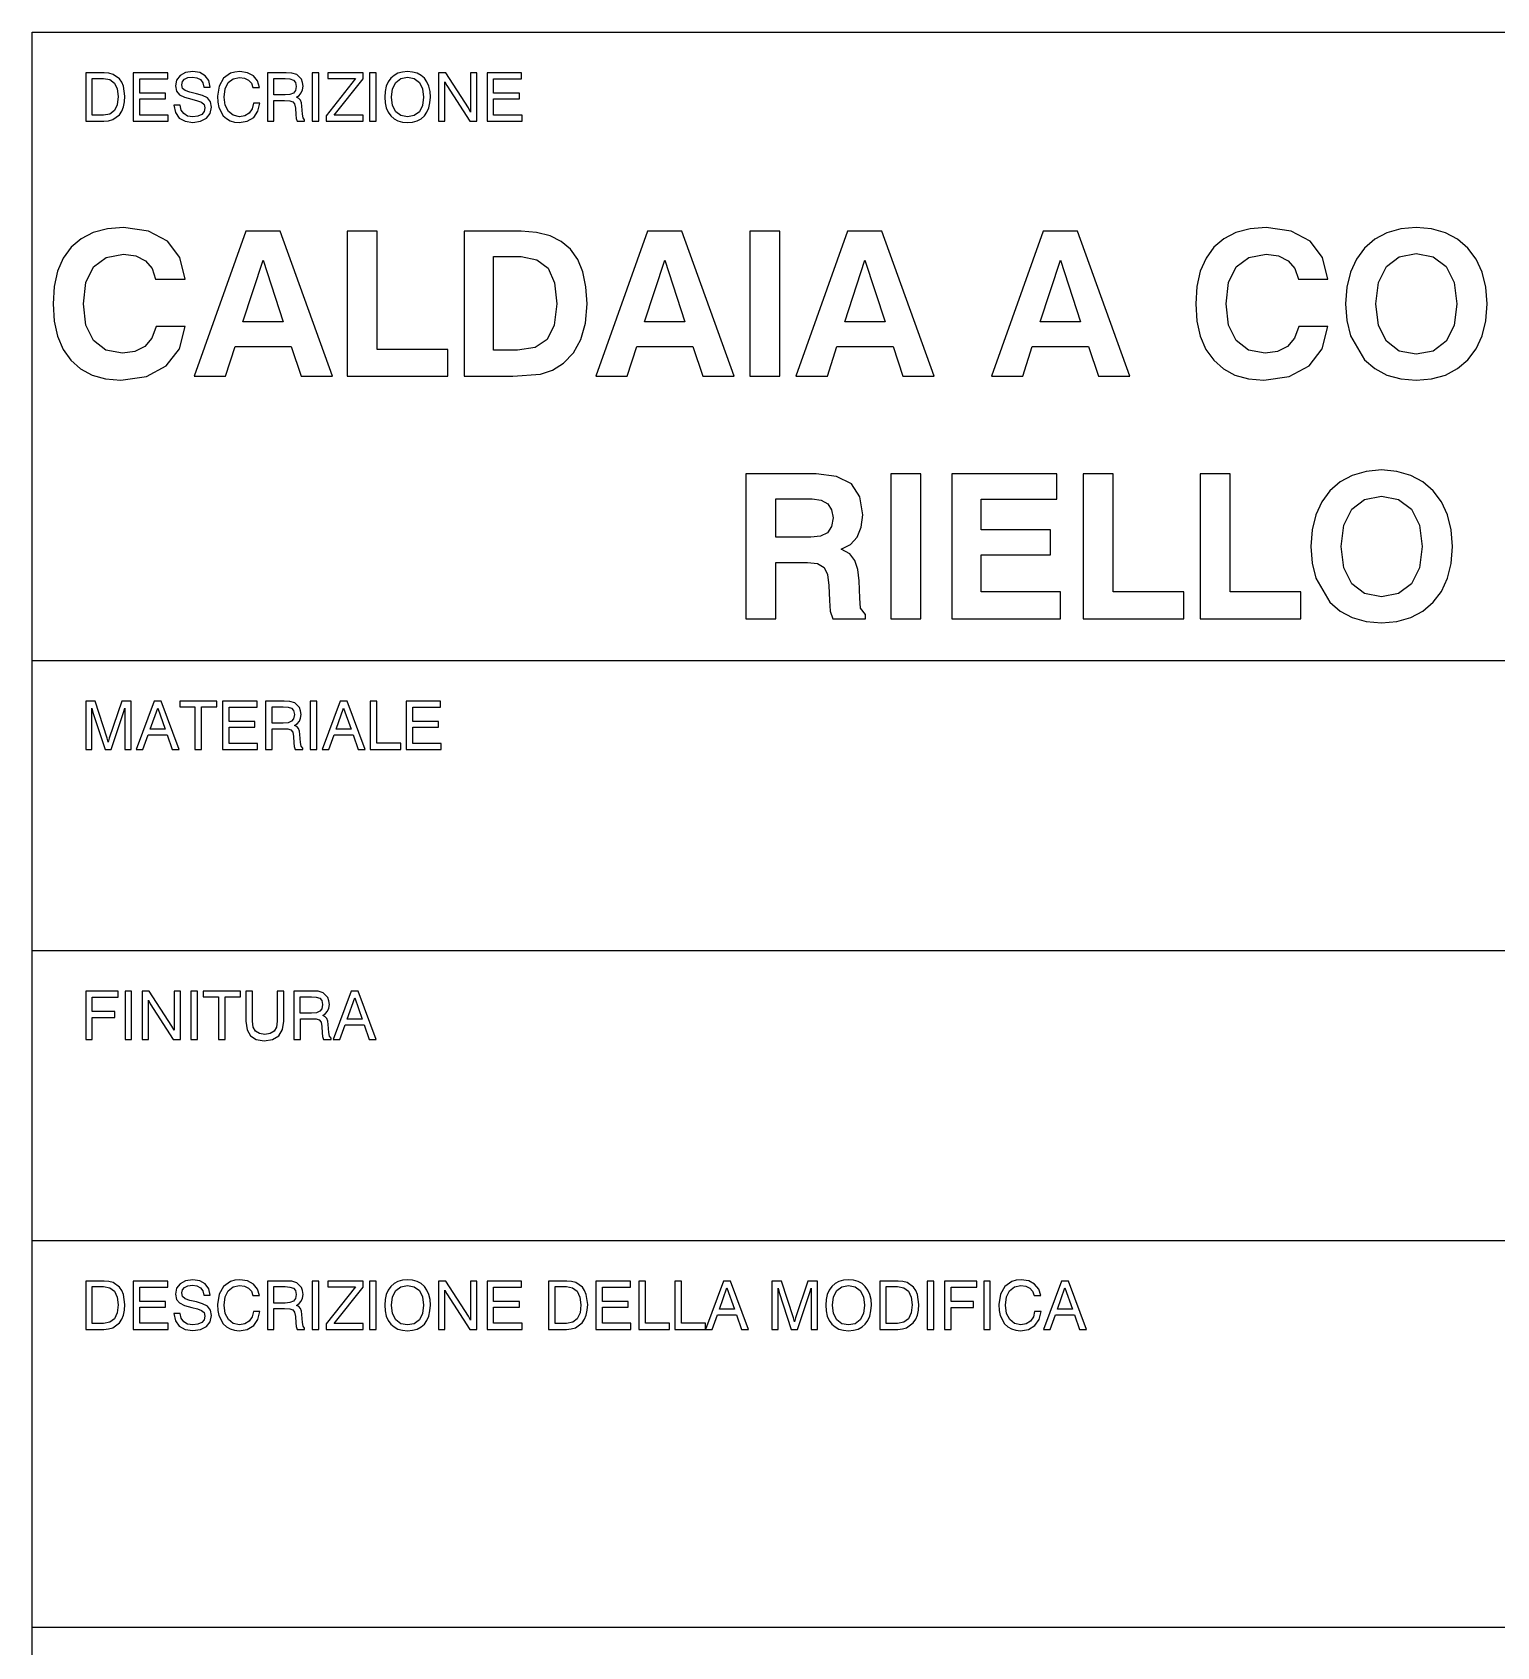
# Model space of a CAD drawing. Extents: x 0 to 420, y 0 to 297.
# Drawn here: x 215 to 245.32, y 33.59 to 67 of the extents above; entities that cross this region are included whole.
import ezdxf

# ---------------------------------------------------------------- set-up
doc = ezdxf.new("R2010")
doc.units = 0
doc.layers.get('0').update_dxf_attribs({"linetype": 'CONTINUOUS'})

msp = doc.modelspace()

# ---------------------------------------------------------------- linework, layer by layer
at = {"color": 7}
for p, q in [((215, 5), (215, 67)), ((215, 67), (415, 67)), ((215, 54), (415, 54)), ((215, 48), (415, 48)), ((215, 42), (415, 42)), ((215, 34), (415, 34))]:
    msp.add_line(p, q, dxfattribs=at)
for points in [[(216.107086, 65.160637), (216.48262, 65.160637), (216.578583, 65.168983), (216.66481, 65.194016), (216.802505, 65.294159), (216.85257, 65.367867), (216.888733, 65.45549), (216.91098, 65.558411), (216.919327, 65.67524), (216.890121, 65.882469), (216.855362, 65.965919), (216.80806, 66.035461), (216.673157, 66.128647), (216.586929, 66.15229), (216.488174, 66.160637), (216.107086, 66.160637)], [(217.090408, 65.160637), (217.815018, 65.160637), (217.815018, 65.285812), (217.225311, 65.285812), (217.225311, 65.621002), (217.759384, 65.621002), (217.759384, 65.737831), (217.225311, 65.737831), (217.225311, 66.036858), (217.803894, 66.036858), (217.803894, 66.160637), (217.090408, 66.160637)], [(217.933243, 65.490265), (217.963837, 65.337273), (218.041718, 65.226006), (218.16272, 65.157852), (218.325455, 65.134209), (218.485397, 65.157852), (218.6064, 65.220444), (218.682892, 65.319191), (218.70932, 65.449928), (218.687073, 65.558411), (218.627258, 65.640472), (218.527115, 65.691933), (218.397781, 65.728088), (218.261475, 65.760078), (218.166901, 65.792068), (218.111267, 65.837967), (218.094574, 65.914459), (218.10849, 65.978439), (218.152985, 66.0299), (218.221146, 66.06189), (218.314331, 66.074409), (218.408905, 66.060501), (218.481232, 66.020164), (218.528519, 65.954796), (218.550766, 65.867172), (218.680115, 65.867172), (218.653687, 66.000694), (218.582748, 66.10083), (218.471481, 66.16481), (218.322678, 66.187065), (218.173859, 66.16481), (218.061203, 66.103615), (217.988876, 66.010429), (217.965225, 65.890816), (217.986099, 65.780945), (218.048676, 65.705841), (218.154388, 65.654381), (218.300415, 65.614044), (218.41864, 65.583443), (218.504868, 65.552849), (218.556335, 65.50695), (218.574402, 65.434631), (218.556335, 65.359528), (218.507645, 65.301109), (218.429764, 65.264946), (218.324066, 65.252434), (218.216965, 65.267731), (218.136307, 65.316406), (218.08345, 65.390121), (218.06398, 65.490265)], [(219.577194, 65.531982), (219.552155, 65.41655), (219.492355, 65.328926), (219.403336, 65.273293), (219.292068, 65.253822), (219.161331, 65.281639), (219.061203, 65.362305), (218.995834, 65.490265), (218.973572, 65.658554), (218.994431, 65.831009), (219.057022, 65.958969), (219.157166, 66.038246), (219.293457, 66.066063), (219.396378, 66.052155), (219.478439, 66.011818), (219.535461, 65.947838), (219.568848, 65.860222), (219.702362, 65.860222), (219.662033, 65.995132), (219.577194, 66.098053), (219.454803, 66.163422), (219.299026, 66.187065), (219.196106, 66.17733), (219.105698, 66.150902), (218.959671, 66.047981), (218.866486, 65.886642), (218.834488, 65.67524), (218.841446, 65.552849), (218.865097, 65.444366), (218.95549, 65.274681), (219.01947, 65.213486), (219.097351, 65.168983), (219.184982, 65.142555), (219.285126, 65.13282), (219.452011, 65.160637), (219.584152, 65.239914), (219.671768, 65.366478), (219.70932, 65.531982)], [(219.869263, 66.160637), (219.869263, 65.160637), (220.004166, 65.160637), (220.004166, 65.589012), (220.223923, 65.589012), (220.32962, 65.584839), (220.394989, 65.563972), (220.431152, 65.516685), (220.446457, 65.429062), (220.454803, 65.298325), (220.461746, 65.219055), (220.481232, 65.160637), (220.638382, 65.160637), (220.638382, 65.188454), (220.605011, 65.22879), (220.592484, 65.305283), (220.58136, 65.469398), (220.571625, 65.53894), (220.553543, 65.593185), (220.520172, 65.630737), (220.467316, 65.655769), (220.525726, 65.693321), (220.568848, 65.744781), (220.595276, 65.807365), (220.605011, 65.883865), (220.595276, 65.961746), (220.571625, 66.0299), (220.475662, 66.12587), (220.37413, 66.155075), (220.257309, 66.160637)], [(220.795547, 65.160637), (220.931854, 65.160637), (220.931854, 66.160637), (220.795547, 66.160637)], [(221.082062, 65.160637), (221.851181, 65.160637), (221.851181, 65.283028), (221.25174, 65.283028), (221.851181, 66.035461), (221.851181, 66.160637), (221.122391, 66.160637), (221.122391, 66.042419), (221.694016, 66.042419), (221.082062, 65.273293)], [(221.984695, 65.160637), (222.121002, 65.160637), (222.121002, 66.160637), (221.984695, 66.160637)], [(222.296249, 65.659943), (222.303192, 65.540329), (222.328232, 65.43602), (222.368561, 65.345619), (222.422806, 65.270515), (222.490967, 65.210709), (222.571625, 65.167587), (222.66481, 65.142555), (222.770508, 65.13282), (222.874832, 65.142555), (222.968018, 65.167587), (223.048676, 65.210709), (223.116837, 65.270515), (223.171066, 65.345619), (223.210022, 65.43602), (223.233658, 65.540329), (223.243393, 65.659943), (223.235046, 65.77816), (223.210022, 65.882469), (223.169678, 65.972878), (223.116837, 66.047981), (223.048676, 66.107788), (222.968018, 66.150902), (222.874832, 66.17733), (222.770508, 66.187065), (222.66481, 66.17733), (222.571625, 66.150902), (222.490967, 66.107788), (222.422806, 66.047981), (222.368561, 65.972878), (222.328232, 65.882469), (222.303192, 65.77816)], [(223.413071, 65.160637), (223.542419, 65.160637), (223.542419, 65.971489), (223.579971, 65.897774), (224.057022, 65.160637), (224.204453, 65.160637), (224.204453, 66.160637), (224.075104, 66.160637), (224.075104, 65.349785), (224.029205, 65.434631), (223.56189, 66.160637), (223.413071, 66.160637)], [(224.417252, 65.160637), (225.141861, 65.160637), (225.141861, 65.285812), (224.552155, 65.285812), (224.552155, 65.621002), (225.086227, 65.621002), (225.086227, 65.737831), (224.552155, 65.737831), (224.552155, 66.036858), (225.130737, 66.036858), (225.130737, 66.160637), (224.417252, 66.160637)], [(216.477051, 66.045197), (216.6064, 66.020164), (216.700974, 65.947838), (216.759384, 65.82962), (216.780243, 65.668289), (216.760773, 65.5), (216.702362, 65.378998), (216.607788, 65.306671), (216.477051, 65.283028), (216.243393, 65.283028), (216.243393, 66.045197)], [(220.002777, 66.043808), (220.235046, 66.043808), (220.333801, 66.036858), (220.406113, 66.011818), (220.449234, 65.963142), (220.464539, 65.881081), (220.449234, 65.796242), (220.407516, 65.741997), (220.33519, 65.712791), (220.235046, 65.704445), (220.002777, 65.704445)], [(222.436722, 65.659943), (222.458969, 65.832405), (222.525726, 65.961746), (222.631439, 66.041023), (222.770508, 66.06884), (222.908203, 66.041023), (223.013916, 65.961746), (223.079285, 65.832405), (223.102921, 65.659943), (223.079285, 65.486092), (223.013916, 65.356743), (222.908203, 65.277466), (222.770508, 65.251038), (222.631439, 65.277466), (222.525726, 65.356743), (222.458969, 65.486092)], [(218.167191, 60.913464), (217.56218, 60.913464), (217.474548, 60.671463), (217.328522, 60.500389), (217.124069, 60.391907), (216.869553, 60.358528), (216.523239, 60.425285), (216.268707, 60.621391), (216.110153, 60.942673), (216.060089, 61.380779), (216.110153, 61.823059), (216.268707, 62.144341), (216.527405, 62.340446), (216.890411, 62.411377), (217.144928, 62.373825), (217.345215, 62.273685), (217.478729, 62.110962), (217.553833, 61.88982), (218.16301, 61.88982), (218.05452, 62.340446), (217.800003, 62.678413), (217.407791, 62.887039), (216.890411, 62.962143), (216.55661, 62.932934), (216.260361, 62.85783), (216.010025, 62.728485), (215.805573, 62.553242), (215.642838, 62.327927), (215.521835, 62.056717), (215.450912, 61.739613), (215.430054, 61.380779), (215.450912, 61.02195), (215.521835, 60.709015), (215.638672, 60.437805), (215.801392, 60.21249), (216.001678, 60.033073), (216.239502, 59.903728), (216.519058, 59.828625), (216.836166, 59.799416), (217.361893, 59.878693), (217.774979, 60.099834), (218.046188, 60.450321)], [(219.418915, 62.882866), (218.350769, 59.882866), (219.001678, 59.882866), (219.197784, 60.500389), (220.361893, 60.500389), (220.566345, 59.882866), (221.213074, 59.882866), (220.132416, 62.882866)], [(221.521835, 59.882866), (223.603897, 59.882866), (223.603897, 60.437805), (222.139374, 60.437805), (222.139374, 62.882866), (221.521835, 62.882866)], [(223.941864, 59.882866), (224.951599, 59.882866), (225.523239, 59.928764), (225.769409, 60.008041), (225.998901, 60.149902), (226.203339, 60.366871), (226.357727, 60.646427), (226.45369, 60.984394), (226.487076, 61.380779), (226.462036, 61.735439), (226.399445, 62.040028), (226.295135, 62.298721), (226.144928, 62.511517), (225.953003, 62.674244), (225.719345, 62.7869), (225.439789, 62.85783), (225.1185, 62.882866), (223.941864, 62.882866)], [(227.734634, 62.882866), (226.666489, 59.882866), (227.317398, 59.882866), (227.513504, 60.500389), (228.677612, 60.500389), (228.882065, 59.882866), (229.528793, 59.882866), (228.448135, 62.882866)], [(229.858414, 59.882866), (230.475952, 59.882866), (230.475952, 62.882866), (229.858414, 62.882866)], [(231.877899, 62.882866), (230.809738, 59.882866), (231.460648, 59.882866), (231.656754, 60.500389), (232.820862, 60.500389), (233.025314, 59.882866), (233.672058, 59.882866), (232.591385, 62.882866)], [(235.925171, 62.882866), (234.857025, 59.882866), (235.507935, 59.882866), (235.704041, 60.500389), (236.868164, 60.500389), (237.072601, 59.882866), (237.71933, 59.882866), (236.638672, 62.882866)], [(241.825043, 60.913464), (241.220032, 60.913464), (241.132416, 60.671463), (240.986374, 60.500389), (240.781921, 60.391907), (240.527405, 60.358528), (240.181091, 60.425285), (239.926575, 60.621391), (239.768021, 60.942673), (239.717941, 61.380779), (239.768021, 61.823059), (239.926575, 62.144341), (240.185257, 62.340446), (240.548264, 62.411377), (240.80278, 62.373825), (241.003067, 62.273685), (241.136581, 62.110962), (241.211685, 61.88982), (241.820862, 61.88982), (241.712387, 62.340446), (241.457855, 62.678413), (241.065643, 62.887039), (240.548264, 62.962143), (240.214462, 62.932934), (239.918228, 62.85783), (239.667877, 62.728485), (239.463425, 62.553242), (239.300705, 62.327927), (239.179703, 62.056717), (239.108765, 61.739613), (239.087906, 61.380779), (239.108765, 61.02195), (239.179703, 60.709015), (239.296524, 60.437805), (239.459259, 60.21249), (239.659531, 60.033073), (239.897369, 59.903728), (240.17691, 59.828625), (240.494019, 59.799416), (241.01976, 59.878693), (241.432831, 60.099834), (241.704041, 60.450321)], [(242.188049, 61.380779), (242.213074, 61.034466), (242.288177, 60.721531), (242.580261, 60.225006), (242.793045, 60.04142), (243.043396, 59.907902), (243.331299, 59.828625), (243.652573, 59.799416), (243.969681, 59.828625), (244.257584, 59.907902), (244.507935, 60.04142), (244.720734, 60.225006), (244.8918, 60.450321), (245.016968, 60.721531), (245.092072, 61.030293), (245.121277, 61.380779), (245.092072, 61.722923), (245.016968, 62.035854), (244.8918, 62.302895), (244.720734, 62.532379), (244.507935, 62.715969), (244.257584, 62.849487), (243.969681, 62.932934), (243.652573, 62.962143), (243.331299, 62.932934), (243.043396, 62.849487), (242.793045, 62.715969), (242.580261, 62.532379), (242.413361, 62.302895), (242.288177, 62.035854), (242.213074, 61.722923)], [(219.777756, 62.282032), (220.195007, 61.005257), (219.360504, 61.005257)], [(224.546875, 60.425285), (224.546875, 62.357136), (225.1185, 62.357136), (225.448135, 62.294548), (225.677612, 62.119305), (225.811127, 61.814716), (225.857025, 61.380779), (225.806961, 60.942673), (225.660919, 60.646427), (225.410583, 60.475357), (225.043396, 60.425285)], [(228.093475, 62.282032), (228.510712, 61.005257), (227.676224, 61.005257)], [(232.236725, 62.282032), (232.653976, 61.005257), (231.819473, 61.005257)], [(236.284012, 62.282032), (236.701263, 61.005257), (235.86676, 61.005257)], [(242.818085, 61.380779), (242.87233, 61.823059), (243.03923, 62.152683), (243.302094, 62.352962), (243.652573, 62.423897), (244.003067, 62.352962), (244.270096, 62.152683), (244.436996, 61.823059), (244.495422, 61.380779), (244.436996, 60.934326), (244.270096, 60.608875), (244.003067, 60.404423), (243.652573, 60.337666), (243.302094, 60.404423), (243.03923, 60.608875), (242.87233, 60.934326)], [(229.774979, 54.863396), (230.392502, 54.863396), (230.392502, 56.031685), (231.047577, 56.031685), (231.256195, 56.006649), (231.39389, 55.923203), (231.464813, 55.777164), (231.494019, 55.556023), (231.502365, 55.238918), (231.519058, 55.02195), (231.573303, 54.863396), (232.249237, 54.863396), (232.249237, 54.955189), (232.149109, 55.080364), (232.132416, 55.293159), (232.119904, 55.64782), (232.094864, 55.885651), (232.032272, 56.07341), (231.923798, 56.206928), (231.74855, 56.302895), (231.93631, 56.398861), (232.078171, 56.553242), (232.161621, 56.757694), (232.195007, 57.012215), (232.132416, 57.387733), (231.957169, 57.654774), (231.652588, 57.809155), (231.231155, 57.863396), (229.774979, 57.863396)], [(232.774979, 54.863396), (233.392502, 54.863396), (233.392502, 57.863396), (232.774979, 57.863396)], [(234.035049, 54.863396), (236.288177, 54.863396), (236.288177, 55.418335), (234.644241, 55.418335), (234.644241, 56.190239), (236.079559, 56.190239), (236.079559, 56.703453), (234.644241, 56.703453), (234.644241, 57.341839), (236.213074, 57.341839), (236.213074, 57.863396), (234.035049, 57.863396)], [(236.759674, 54.863396), (238.841736, 54.863396), (238.841736, 55.418335), (237.377197, 55.418335), (237.377197, 57.863396), (236.759674, 57.863396)], [(239.179703, 54.863396), (241.261749, 54.863396), (241.261749, 55.418335), (239.797226, 55.418335), (239.797226, 57.863396), (239.179703, 57.863396)], [(241.470383, 56.361309), (241.495422, 56.014996), (241.570526, 55.702061), (241.862595, 55.205536), (242.075394, 55.02195), (242.325745, 54.888432), (242.613632, 54.809155), (242.934921, 54.779945), (243.252029, 54.809155), (243.539917, 54.888432), (243.790268, 55.02195), (244.003067, 55.205536), (244.174133, 55.430851), (244.299316, 55.702061), (244.37442, 56.010822), (244.403625, 56.361309), (244.37442, 56.703453), (244.299316, 57.016384), (244.174133, 57.283424), (244.003067, 57.512909), (243.790268, 57.696499), (243.539917, 57.830017), (243.252029, 57.913464), (242.934921, 57.942673), (242.613632, 57.913464), (242.325745, 57.830017), (242.075394, 57.696499), (241.862595, 57.512909), (241.695694, 57.283424), (241.570526, 57.016384), (241.495422, 56.703453)], [(230.392502, 56.553242), (230.392502, 57.346008), (231.147705, 57.346008), (231.33548, 57.316803), (231.468994, 57.241699), (231.548264, 57.116524), (231.577484, 56.949627), (231.548264, 56.77021), (231.464813, 56.645039), (231.318787, 56.574104), (231.1185, 56.553242)], [(242.100418, 56.361309), (242.154663, 56.803589), (242.321564, 57.133213), (242.584427, 57.333492), (242.934921, 57.404427), (243.2854, 57.333492), (243.552444, 57.133213), (243.719345, 56.803589), (243.777756, 56.361309), (243.719345, 55.914856), (243.552444, 55.589405), (243.2854, 55.384953), (242.934921, 55.318195), (242.584427, 55.384953), (242.321564, 55.589405), (242.154663, 55.914856)], [(216.232269, 53.013214), (216.254517, 52.925591), (216.506256, 52.160641), (216.634216, 52.160641), (216.89151, 52.925591), (216.915161, 53.013214), (216.915161, 52.160641), (217.047287, 52.160641), (217.047287, 53.160641), (216.85257, 53.160641), (216.595276, 52.395691), (216.573013, 52.313629), (216.549377, 52.395691), (216.301804, 53.160641), (216.107086, 53.160641), (216.107086, 52.160641), (216.232269, 52.160641)], [(217.150208, 52.160641), (217.29068, 52.160641), (217.397781, 52.459667), (217.791382, 52.459667), (217.897079, 52.160641), (218.04451, 52.160641), (217.671768, 53.160641), (217.521561, 53.160641)], [(218.368561, 52.160641), (218.504868, 52.160641), (218.504868, 53.039639), (218.820587, 53.039639), (218.820587, 53.160641), (218.052856, 53.160641), (218.052856, 53.039639), (218.368561, 53.039639)], [(218.941589, 52.160641), (219.666199, 52.160641), (219.666199, 52.285816), (219.076492, 52.285816), (219.076492, 52.621002), (219.610565, 52.621002), (219.610565, 52.737831), (219.076492, 52.737831), (219.076492, 53.036858), (219.655075, 53.036858), (219.655075, 53.160641), (218.941589, 53.160641)], [(219.830322, 53.160641), (219.830322, 52.160641), (219.965225, 52.160641), (219.965225, 52.589012), (220.184982, 52.589012), (220.29068, 52.584843), (220.356049, 52.56398), (220.392212, 52.516689), (220.407516, 52.42907), (220.415863, 52.298332), (220.422806, 52.219055), (220.442276, 52.160641), (220.599442, 52.160641), (220.599442, 52.188457), (220.566071, 52.22879), (220.553543, 52.305286), (220.542419, 52.469402), (220.532684, 52.538944), (220.514603, 52.593185), (220.481216, 52.630737), (220.428375, 52.655773), (220.486786, 52.693325), (220.529907, 52.744785), (220.556335, 52.807373), (220.566071, 52.883869), (220.556335, 52.961754), (220.532684, 53.029903), (220.436722, 53.12587), (220.33519, 53.155079), (220.218353, 53.160641)], [(220.756607, 52.160641), (220.892914, 52.160641), (220.892914, 53.160641), (220.756607, 53.160641)], [(221, 52.160641), (221.140472, 52.160641), (221.247559, 52.459667), (221.641174, 52.459667), (221.746872, 52.160641), (221.894302, 52.160641), (221.521561, 53.160641), (221.371353, 53.160641)], [(221.997223, 52.160641), (222.632828, 52.160641), (222.632828, 52.287205), (222.134903, 52.287205), (222.134903, 53.160641), (221.997223, 53.160641)], [(222.741302, 52.160641), (223.465927, 52.160641), (223.465927, 52.285816), (222.876221, 52.285816), (222.876221, 52.621002), (223.410294, 52.621002), (223.410294, 52.737831), (222.876221, 52.737831), (222.876221, 53.036858), (223.454803, 53.036858), (223.454803, 53.160641), (222.741302, 53.160641)], [(217.439499, 52.576496), (217.596664, 53.017387), (217.751038, 52.576496)], [(219.963837, 53.043812), (220.196106, 53.043812), (220.294861, 53.036858), (220.367172, 53.011822), (220.410294, 52.963142), (220.425598, 52.881084), (220.410294, 52.796246), (220.368561, 52.742004), (220.296249, 52.712795), (220.196106, 52.704453), (219.963837, 52.704453)], [(221.289291, 52.576496), (221.446457, 53.017387), (221.60083, 52.576496)], [(216.107086, 46.160641), (216.243393, 46.160641), (216.243393, 46.612656), (216.710709, 46.612656), (216.710709, 46.73505), (216.243393, 46.73505), (216.243393, 47.035465), (216.778854, 47.035465), (216.778854, 47.160641), (216.107086, 47.160641)], [(216.920731, 46.160641), (217.057022, 46.160641), (217.057022, 47.160641), (216.920731, 47.160641)], [(217.273987, 46.160641), (217.403336, 46.160641), (217.403336, 46.971489), (217.440887, 46.897774), (217.917938, 46.160641), (218.065369, 46.160641), (218.065369, 47.160641), (217.93602, 47.160641), (217.93602, 46.349792), (217.890121, 46.434631), (217.422806, 47.160641), (217.273987, 47.160641)], [(218.280945, 46.160641), (218.417252, 46.160641), (218.417252, 47.160641), (218.280945, 47.160641)], [(218.85675, 46.160641), (218.993042, 46.160641), (218.993042, 47.039639), (219.308762, 47.039639), (219.308762, 47.160641), (218.541031, 47.160641), (218.541031, 47.039639), (218.85675, 47.039639)], [(219.424194, 46.540337), (219.446457, 46.36092), (219.51738, 46.234356), (219.634216, 46.159248), (219.799728, 46.132824), (219.97496, 46.159248), (220.102921, 46.235744), (220.180801, 46.362309), (220.20723, 46.540337), (220.20723, 47.160641), (220.070938, 47.160641), (220.070938, 46.538944), (220.054245, 46.416553), (220.006958, 46.331711), (219.927673, 46.280251), (219.815018, 46.263561), (219.700974, 46.280251), (219.621704, 46.330322), (219.574402, 46.416553), (219.560501, 46.538944), (219.560501, 47.160641), (219.424194, 47.160641)], [(220.415863, 47.160641), (220.415863, 46.160641), (220.550766, 46.160641), (220.550766, 46.589012), (220.770508, 46.589012), (220.876221, 46.584843), (220.941589, 46.56398), (220.977753, 46.516689), (220.993042, 46.42907), (221.001389, 46.298332), (221.008347, 46.219055), (221.027817, 46.160641), (221.184982, 46.160641), (221.184982, 46.188457), (221.151596, 46.22879), (221.139084, 46.305286), (221.12796, 46.469402), (221.118225, 46.538944), (221.100143, 46.593185), (221.066757, 46.630737), (221.013916, 46.655773), (221.072327, 46.693325), (221.115433, 46.744785), (221.141861, 46.807373), (221.151596, 46.883869), (221.141861, 46.961754), (221.118225, 47.029903), (221.022247, 47.12587), (220.920715, 47.155079), (220.803894, 47.160641)], [(221.228088, 46.160641), (221.368561, 46.160641), (221.475662, 46.459667), (221.869263, 46.459667), (221.97496, 46.160641), (222.122391, 46.160641), (221.749649, 47.160641), (221.599442, 47.160641)], [(220.549377, 47.043812), (220.781647, 47.043812), (220.880386, 47.036858), (220.952713, 47.011822), (220.995834, 46.963142), (221.011124, 46.881084), (220.995834, 46.796246), (220.954102, 46.742004), (220.881775, 46.712795), (220.781647, 46.704453), (220.549377, 46.704453)], [(221.51738, 46.576496), (221.674545, 47.017387), (221.828934, 46.576496)], [(216.107086, 40.160641), (216.48262, 40.160641), (216.578583, 40.168987), (216.66481, 40.194019), (216.802505, 40.294159), (216.85257, 40.367874), (216.888733, 40.455494), (216.91098, 40.558414), (216.919327, 40.675243), (216.890121, 40.882477), (216.855362, 40.965927), (216.80806, 41.035465), (216.673157, 41.128651), (216.586929, 41.152294), (216.488174, 41.160641), (216.107086, 41.160641)], [(217.090408, 40.160641), (217.815018, 40.160641), (217.815018, 40.285816), (217.225311, 40.285816), (217.225311, 40.621002), (217.759384, 40.621002), (217.759384, 40.737831), (217.225311, 40.737831), (217.225311, 41.036858), (217.803894, 41.036858), (217.803894, 41.160641), (217.090408, 41.160641)], [(217.933243, 40.490265), (217.963837, 40.337276), (218.041718, 40.226009), (218.16272, 40.15786), (218.325455, 40.134216), (218.485397, 40.15786), (218.6064, 40.220448), (218.682892, 40.319195), (218.70932, 40.449932), (218.687073, 40.558414), (218.627258, 40.640472), (218.527115, 40.691933), (218.397781, 40.728096), (218.261475, 40.760086), (218.166901, 40.792072), (218.111267, 40.837971), (218.094574, 40.914467), (218.10849, 40.978443), (218.152985, 41.029903), (218.221146, 41.061893), (218.314331, 41.074409), (218.408905, 41.060501), (218.481232, 41.020168), (218.528519, 40.9548), (218.550766, 40.867176), (218.680115, 40.867176), (218.653687, 41.000698), (218.582748, 41.100834), (218.471481, 41.164814), (218.322678, 41.187065), (218.173859, 41.164814), (218.061203, 41.103619), (217.988876, 41.010433), (217.965225, 40.890823), (217.986099, 40.780945), (218.048676, 40.705841), (218.154388, 40.654381), (218.300415, 40.614048), (218.41864, 40.58345), (218.504868, 40.552853), (218.556335, 40.506954), (218.574402, 40.434631), (218.556335, 40.359528), (218.507645, 40.301113), (218.429764, 40.264954), (218.324066, 40.252434), (218.216965, 40.267735), (218.136307, 40.316414), (218.08345, 40.390125), (218.06398, 40.490265)], [(219.577194, 40.53199), (219.552155, 40.416553), (219.492355, 40.32893), (219.403336, 40.273296), (219.292068, 40.253826), (219.161331, 40.281643), (219.061203, 40.362309), (218.995834, 40.490265), (218.973572, 40.658554), (218.994431, 40.831017), (219.057022, 40.958973), (219.157166, 41.03825), (219.293457, 41.066067), (219.396378, 41.052158), (219.478439, 41.011822), (219.535461, 40.947845), (219.568848, 40.860222), (219.702362, 40.860222), (219.662033, 40.995132), (219.577194, 41.098053), (219.454803, 41.163422), (219.299026, 41.187065), (219.196106, 41.17733), (219.105698, 41.150906), (218.959671, 41.047985), (218.866486, 40.88665), (218.834488, 40.675243), (218.841446, 40.552853), (218.865097, 40.444366), (218.95549, 40.274689), (219.01947, 40.213493), (219.097351, 40.168987), (219.184982, 40.142559), (219.285126, 40.132824), (219.452011, 40.160641), (219.584152, 40.239918), (219.671768, 40.366482), (219.70932, 40.53199)], [(219.869263, 41.160641), (219.869263, 40.160641), (220.004166, 40.160641), (220.004166, 40.589012), (220.223923, 40.589012), (220.32962, 40.584843), (220.394989, 40.56398), (220.431152, 40.516689), (220.446457, 40.42907), (220.454803, 40.298332), (220.461746, 40.219055), (220.481232, 40.160641), (220.638382, 40.160641), (220.638382, 40.188457), (220.605011, 40.22879), (220.592484, 40.305286), (220.58136, 40.469402), (220.571625, 40.538944), (220.553543, 40.593185), (220.520172, 40.630737), (220.467316, 40.655773), (220.525726, 40.693325), (220.568848, 40.744785), (220.595276, 40.807373), (220.605011, 40.883869), (220.595276, 40.961754), (220.571625, 41.029903), (220.475662, 41.12587), (220.37413, 41.155079), (220.257309, 41.160641)], [(220.795547, 40.160641), (220.931854, 40.160641), (220.931854, 41.160641), (220.795547, 41.160641)], [(221.082062, 40.160641), (221.851181, 40.160641), (221.851181, 40.283031), (221.25174, 40.283031), (221.851181, 41.035465), (221.851181, 41.160641), (221.122391, 41.160641), (221.122391, 41.042419), (221.694016, 41.042419), (221.082062, 40.273296)], [(221.984695, 40.160641), (222.121002, 40.160641), (222.121002, 41.160641), (221.984695, 41.160641)], [(222.296249, 40.659946), (222.303192, 40.540337), (222.328232, 40.436024), (222.368561, 40.345619), (222.422806, 40.270515), (222.490967, 40.210709), (222.571625, 40.167595), (222.66481, 40.142559), (222.770508, 40.132824), (222.874832, 40.142559), (222.968018, 40.167595), (223.048676, 40.210709), (223.116837, 40.270515), (223.171066, 40.345619), (223.210022, 40.436024), (223.233658, 40.540337), (223.243393, 40.659946), (223.235046, 40.778164), (223.210022, 40.882477), (223.169678, 40.972881), (223.116837, 41.047985), (223.048676, 41.107788), (222.968018, 41.150906), (222.874832, 41.17733), (222.770508, 41.187065), (222.66481, 41.17733), (222.571625, 41.150906), (222.490967, 41.107788), (222.422806, 41.047985), (222.368561, 40.972881), (222.328232, 40.882477), (222.303192, 40.778164)], [(223.413071, 40.160641), (223.542419, 40.160641), (223.542419, 40.971489), (223.579971, 40.897774), (224.057022, 40.160641), (224.204453, 40.160641), (224.204453, 41.160641), (224.075104, 41.160641), (224.075104, 40.349792), (224.029205, 40.434631), (223.56189, 41.160641), (223.413071, 41.160641)], [(224.417252, 40.160641), (225.141861, 40.160641), (225.141861, 40.285816), (224.552155, 40.285816), (224.552155, 40.621002), (225.086227, 40.621002), (225.086227, 40.737831), (224.552155, 40.737831), (224.552155, 41.036858), (225.130737, 41.036858), (225.130737, 41.160641), (224.417252, 41.160641)], [(225.687057, 40.160641), (226.062592, 40.160641), (226.158554, 40.168987), (226.244781, 40.194019), (226.382477, 40.294159), (226.432541, 40.367874), (226.468704, 40.455494), (226.490967, 40.558414), (226.499298, 40.675243), (226.470093, 40.882477), (226.435333, 40.965927), (226.388031, 41.035465), (226.253128, 41.128651), (226.166901, 41.152294), (226.068146, 41.160641), (225.687057, 41.160641)], [(226.67038, 40.160641), (227.394989, 40.160641), (227.394989, 40.285816), (226.805283, 40.285816), (226.805283, 40.621002), (227.339355, 40.621002), (227.339355, 40.737831), (226.805283, 40.737831), (226.805283, 41.036858), (227.383865, 41.036858), (227.383865, 41.160641), (226.67038, 41.160641)], [(227.559113, 40.160641), (228.194717, 40.160641), (228.194717, 40.287205), (227.696793, 40.287205), (227.696793, 41.160641), (227.559113, 41.160641)], [(228.303192, 40.160641), (228.938797, 40.160641), (228.938797, 40.287205), (228.440887, 40.287205), (228.440887, 41.160641), (228.303192, 41.160641)], [(228.93602, 40.160641), (229.076492, 40.160641), (229.183594, 40.459667), (229.577194, 40.459667), (229.682892, 40.160641), (229.830322, 40.160641), (229.457581, 41.160641), (229.307373, 41.160641)], [(230.439499, 41.013214), (230.461746, 40.925591), (230.713486, 40.160641), (230.841446, 40.160641), (231.09874, 40.925591), (231.122391, 41.013214), (231.122391, 40.160641), (231.254517, 40.160641), (231.254517, 41.160641), (231.059799, 41.160641), (230.802505, 40.395691), (230.780243, 40.313629), (230.756607, 40.395691), (230.509033, 41.160641), (230.314331, 41.160641), (230.314331, 40.160641), (230.439499, 40.160641)], [(231.425583, 40.659946), (231.432541, 40.540337), (231.457581, 40.436024), (231.49791, 40.345619), (231.552155, 40.270515), (231.6203, 40.210709), (231.700974, 40.167595), (231.794159, 40.142559), (231.899857, 40.132824), (232.004166, 40.142559), (232.097351, 40.167595), (232.178024, 40.210709), (232.24617, 40.270515), (232.300415, 40.345619), (232.339355, 40.436024), (232.363007, 40.540337), (232.372742, 40.659946), (232.364395, 40.778164), (232.339355, 40.882477), (232.299026, 40.972881), (232.24617, 41.047985), (232.178024, 41.107788), (232.097351, 41.150906), (232.004166, 41.17733), (231.899857, 41.187065), (231.794159, 41.17733), (231.700974, 41.150906), (231.6203, 41.107788), (231.552155, 41.047985), (231.49791, 40.972881), (231.457581, 40.882477), (231.432541, 40.778164)], [(232.543808, 40.160641), (232.919327, 40.160641), (233.015289, 40.168987), (233.101532, 40.194019), (233.239227, 40.294159), (233.289291, 40.367874), (233.325455, 40.455494), (233.347702, 40.558414), (233.356049, 40.675243), (233.326843, 40.882477), (233.292068, 40.965927), (233.244781, 41.035465), (233.109879, 41.128651), (233.023636, 41.152294), (232.924896, 41.160641), (232.543808, 41.160641)], [(233.529907, 40.160641), (233.666199, 40.160641), (233.666199, 41.160641), (233.529907, 41.160641)], [(233.884567, 40.160641), (234.020859, 40.160641), (234.020859, 40.612656), (234.488174, 40.612656), (234.488174, 40.73505), (234.020859, 40.73505), (234.020859, 41.035465), (234.556335, 41.035465), (234.556335, 41.160641), (233.884567, 41.160641)], [(234.698196, 40.160641), (234.834488, 40.160641), (234.834488, 41.160641), (234.698196, 41.160641)], [(235.752441, 40.53199), (235.727402, 40.416553), (235.667587, 40.32893), (235.578583, 40.273296), (235.467316, 40.253826), (235.336578, 40.281643), (235.236435, 40.362309), (235.171066, 40.490265), (235.148819, 40.658554), (235.169678, 40.831017), (235.232269, 40.958973), (235.332397, 41.03825), (235.468704, 41.066067), (235.571625, 41.052158), (235.653687, 41.011822), (235.710709, 40.947845), (235.74408, 40.860222), (235.877609, 40.860222), (235.83728, 40.995132), (235.752441, 41.098053), (235.630035, 41.163422), (235.474274, 41.187065), (235.371353, 41.17733), (235.280945, 41.150906), (235.134903, 41.047985), (235.041718, 40.88665), (235.009735, 40.675243), (235.016693, 40.552853), (235.040329, 40.444366), (235.130737, 40.274689), (235.194717, 40.213493), (235.272598, 40.168987), (235.360229, 40.142559), (235.460358, 40.132824), (235.627258, 40.160641), (235.759384, 40.239918), (235.847015, 40.366482), (235.884567, 40.53199)], [(235.933243, 40.160641), (236.073715, 40.160641), (236.180801, 40.459667), (236.574402, 40.459667), (236.680115, 40.160641), (236.827545, 40.160641), (236.454803, 41.160641), (236.304596, 41.160641)], [(216.477051, 41.045204), (216.6064, 41.020168), (216.700974, 40.947845), (216.759384, 40.829624), (216.780243, 40.668289), (216.760773, 40.5), (216.702362, 40.378998), (216.607788, 40.306679), (216.477051, 40.283031), (216.243393, 40.283031), (216.243393, 41.045204)], [(220.002777, 41.043812), (220.235046, 41.043812), (220.333801, 41.036858), (220.406113, 41.011822), (220.449234, 40.963142), (220.464539, 40.881084), (220.449234, 40.796246), (220.407516, 40.742004), (220.33519, 40.712795), (220.235046, 40.704453), (220.002777, 40.704453)], [(222.436722, 40.659946), (222.458969, 40.832409), (222.525726, 40.961754), (222.631439, 41.041031), (222.770508, 41.068848), (222.908203, 41.041031), (223.013916, 40.961754), (223.079285, 40.832409), (223.102921, 40.659946), (223.079285, 40.486092), (223.013916, 40.356747), (222.908203, 40.27747), (222.770508, 40.251045), (222.631439, 40.27747), (222.525726, 40.356747), (222.458969, 40.486092)], [(226.057022, 41.045204), (226.186371, 41.020168), (226.280945, 40.947845), (226.339355, 40.829624), (226.360229, 40.668289), (226.340744, 40.5), (226.282333, 40.378998), (226.187759, 40.306679), (226.057022, 40.283031), (225.823364, 40.283031), (225.823364, 41.045204)], [(229.225311, 40.576496), (229.382477, 41.017387), (229.53685, 40.576496)], [(231.566055, 40.659946), (231.588318, 40.832409), (231.655075, 40.961754), (231.760773, 41.041031), (231.899857, 41.068848), (232.037552, 41.041031), (232.14325, 40.961754), (232.208618, 40.832409), (232.232269, 40.659946), (232.208618, 40.486092), (232.14325, 40.356747), (232.037552, 40.27747), (231.899857, 40.251045), (231.760773, 40.27747), (231.655075, 40.356747), (231.588318, 40.486092)], [(232.913773, 41.045204), (233.043121, 41.020168), (233.137695, 40.947845), (233.196106, 40.829624), (233.216965, 40.668289), (233.197495, 40.5), (233.139084, 40.378998), (233.04451, 40.306679), (232.913773, 40.283031), (232.680115, 40.283031), (232.680115, 41.045204)], [(236.222534, 40.576496), (236.3797, 41.017387), (236.534073, 40.576496)]]:
    msp.add_lwpolyline(points, close=True, dxfattribs=at)

doc.saveas('drawing.dxf')
